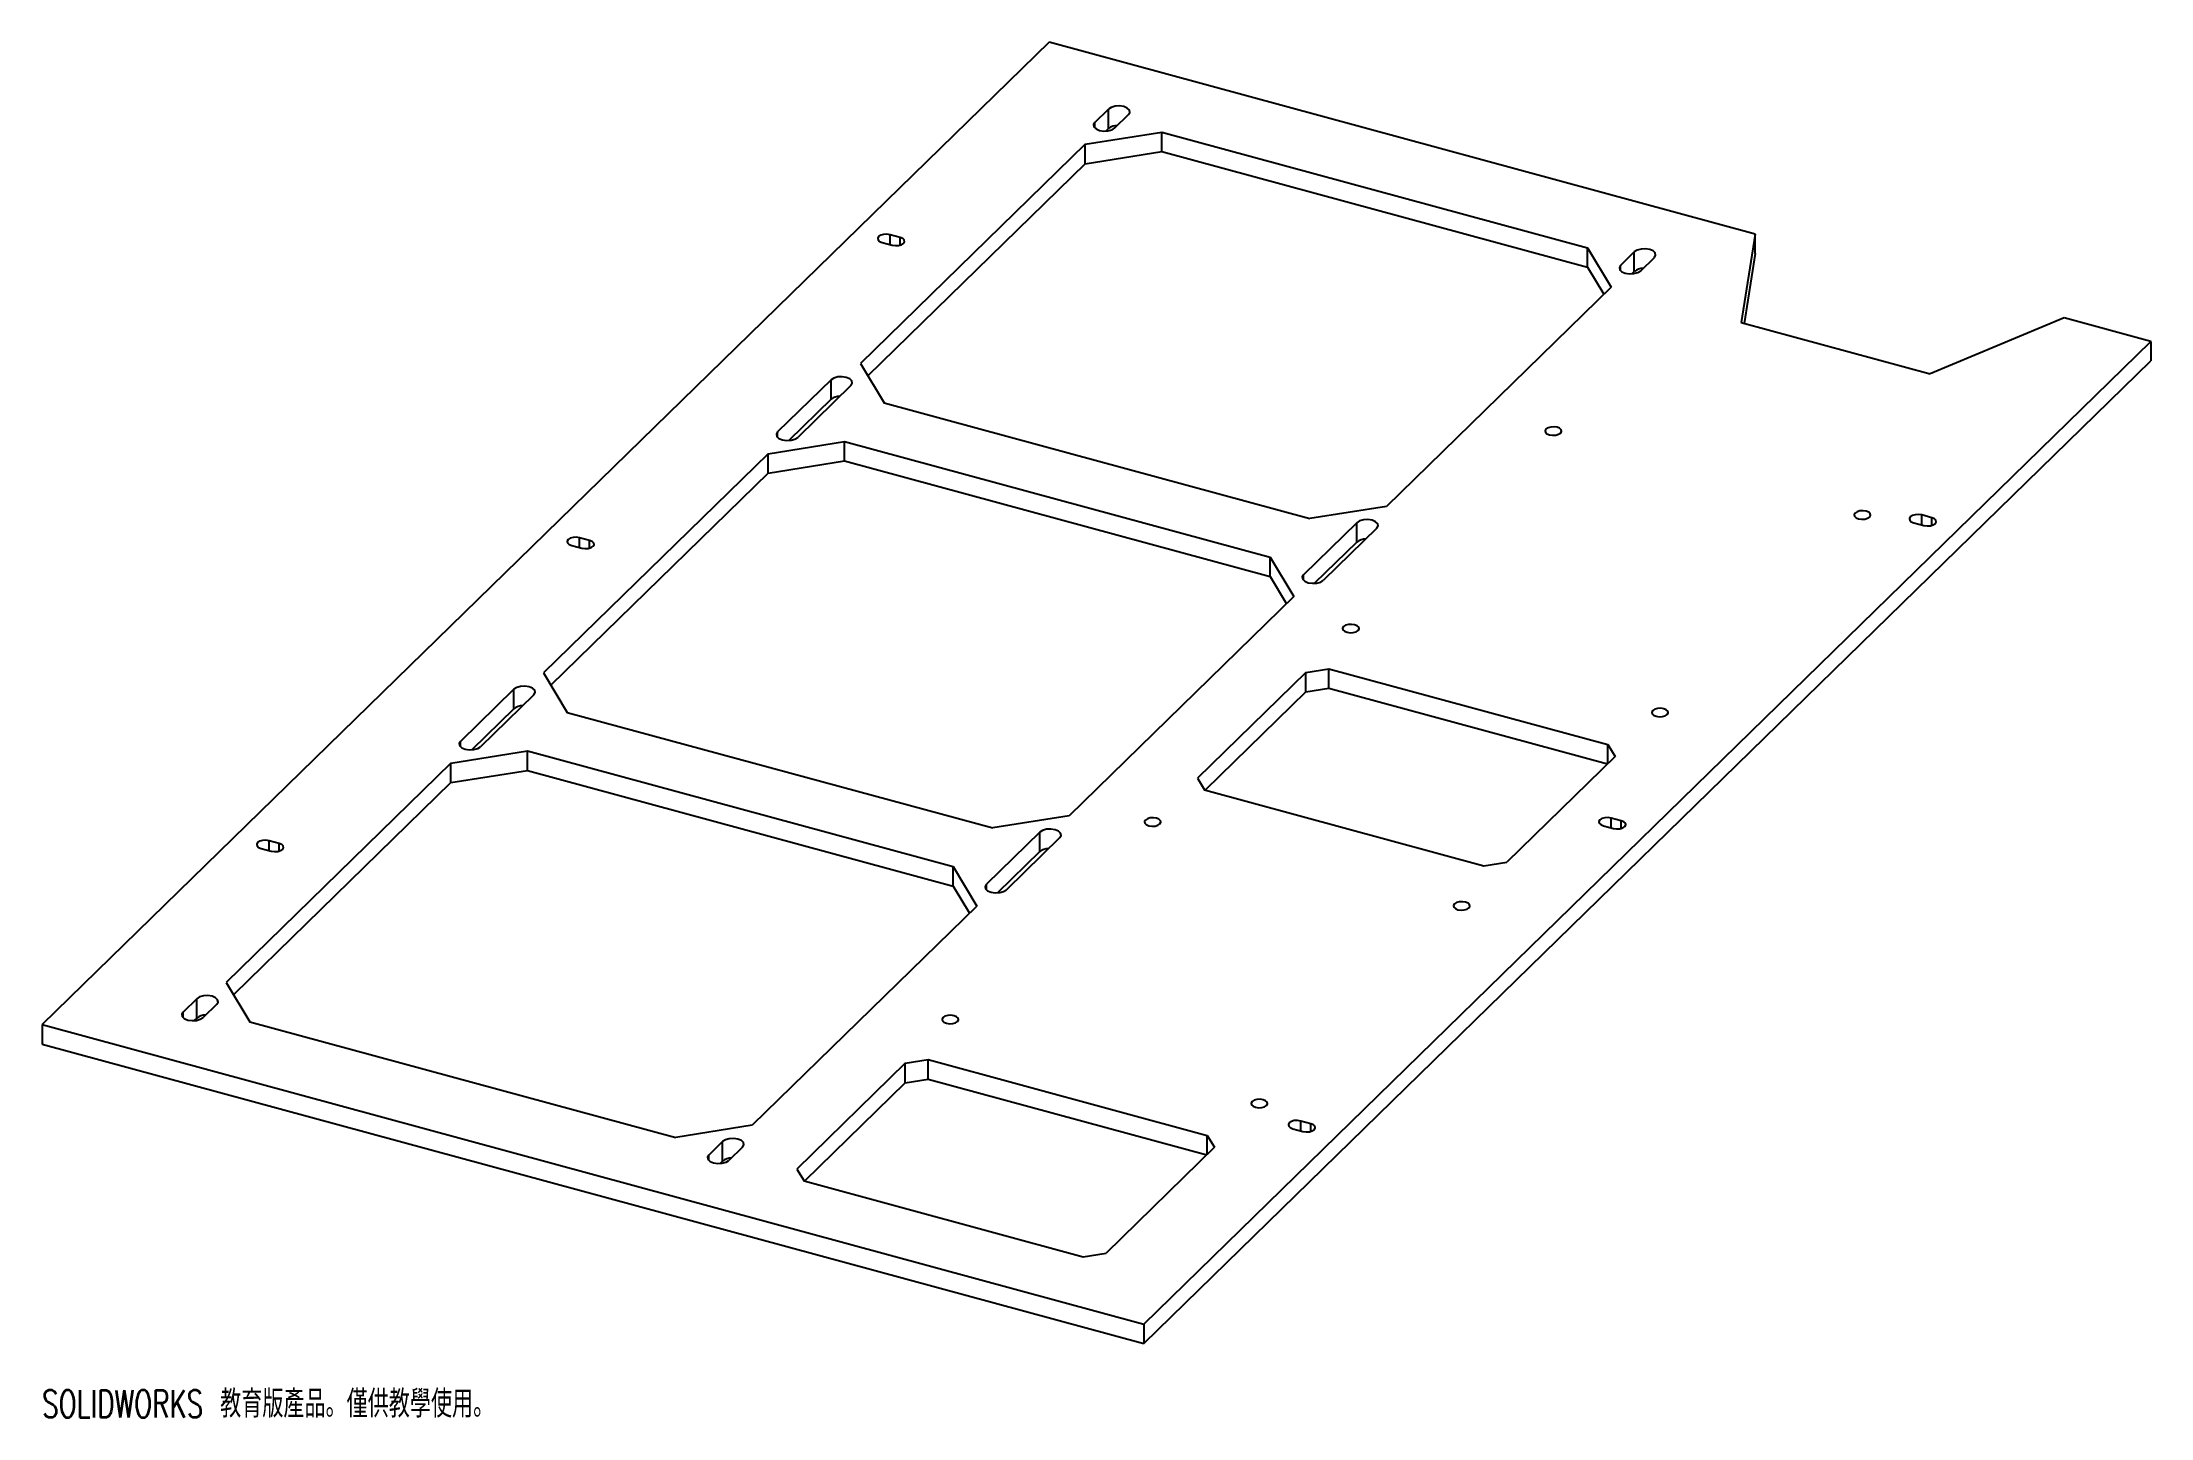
# Paper-space layout '_不等角視圖' of a CAD drawing. Header units: millimetres. Extents: x -186 to 186, y -126 to 117.
import ezdxf

# ---------------------------------------------------------------- set-up
doc = ezdxf.new("R2010")
doc.units = ezdxf.units.MM
doc.styles.add('SLDTEXTSTYLE0', font='TXT', dxfattribs={"width": 0.7, "bigfont": 'bigfont'})

psp = doc.layouts.new('_不等角視圖')

# ---------------------------------------------------------------- linework, layer by layer
at = {"color": 7, "linetype": 'Continuous', "lineweight": 25}
for p, q in [((-8.38, 116.64), (-186.19, -56.91)), ((116.32, 82.75), (-8.38, 116.64)), ((-0.31, 102.45), (2.12, 104.82)), ((2.12, 101.39), (2.12, 104.82)), ((-1.99, 98.6), (11.52, 100.75)), ((1.66, 100.95), (2.12, 101.39)), ((3.23, 101.49), (5.66, 103.86)), ((11.52, 100.75), (86.7, 80.32)), ((11.52, 97.32), (11.52, 100.75)), ((-1.99, 98.6), (-41.66, 59.88)), ((-1.99, 95.17), (-1.99, 98.6)), ((-1.99, 95.17), (11.52, 97.32)), ((11.52, 97.32), (86.7, 76.89)), ((-1.99, 95.17), (-40.36, 57.72)), ((-34.67, 82.15), (-36.44, 82.63)), ((116.32, 82.75), (113.87, 67.11)), ((116.32, 79.32), (116.32, 82.75)), ((-37.84, 81.27), (-36.07, 80.79)), ((86.7, 80.32), (90.87, 73.36)), ((86.7, 76.89), (86.7, 80.32)), ((92.56, 77.21), (94.98, 79.58)), ((94.98, 76.15), (94.98, 79.58)), ((96.1, 76.25), (98.52, 78.62)), ((116.32, 79.32), (114.38, 66.97)), ((86.7, 76.89), (89.58, 72.1)), ((94.53, 75.71), (94.98, 76.15)), ((90.87, 73.36), (51.2, 34.64)), ((113.87, 67.11), (147.23, 58.05)), ((170.91, 67.92), (147.23, 58.05)), ((186.19, 63.76), (170.91, 67.92)), ((8.38, -109.79), (186.19, 63.76)), ((186.19, 63.76), (186.19, 60.33)), ((-41.66, 59.88), (-37.48, 52.92)), ((8.38, -113.21), (186.19, 60.33)), ((-46.88, 56.99), (-56.31, 47.79)), ((-43.34, 56.03), (-52.77, 46.83)), ((-46.88, 53.56), (-46.88, 56.99)), ((-46.88, 53.56), (-54.34, 46.29)), ((-37.48, 52.92), (37.69, 32.49)), ((-57.99, 43.94), (-44.48, 46.09)), ((-44.48, 46.09), (30.69, 25.66)), ((-44.48, 42.66), (-44.48, 46.09)), ((-57.99, 43.94), (-97.66, 5.22)), ((-57.99, 40.51), (-57.99, 43.94)), ((-57.99, 40.51), (-44.48, 42.66)), ((-44.48, 42.66), (30.69, 22.23)), ((-57.99, 40.51), (-96.37, 3.06)), ((51.2, 34.64), (37.69, 32.49)), ((45.98, 31.75), (36.55, 22.55)), ((49.52, 30.79), (40.09, 21.59)), ((45.98, 28.33), (45.98, 31.75)), ((144.35, 31.75), (146.12, 31.27)), ((147.52, 32.64), (145.75, 33.12)), ((-92.68, 27.74), (-90.91, 27.26)), ((-89.51, 28.63), (-91.28, 29.11)), ((45.98, 28.33), (38.52, 21.05)), ((30.69, 25.66), (34.87, 18.7)), ((30.69, 22.23), (30.69, 25.66)), ((34.87, 18.7), (-4.8, -20.02)), ((30.69, 22.23), (33.57, 17.43)), ((-97.66, 5.22), (-93.49, -1.74)), ((36.98, 5.32), (17.85, -13.36)), ((36.98, 5.32), (41.04, 5.96)), ((36.98, 1.89), (36.98, 5.32)), ((41.04, 5.96), (90.32, -7.43)), ((41.04, 2.53), (41.04, 5.96)), ((-102.89, 2.33), (-112.31, -6.87)), ((-99.35, 1.37), (-108.78, -7.83)), ((-102.89, -1.1), (-102.89, 2.33)), ((36.98, 1.89), (19.2, -15.47)), ((36.98, 1.89), (41.04, 2.53)), ((41.04, 2.53), (90.22, -10.84)), ((-102.89, -1.1), (-110.34, -8.38)), ((-93.49, -1.74), (-18.31, -22.17)), ((90.32, -7.43), (91.57, -9.52)), ((90.32, -10.74), (90.32, -7.43)), ((-114, -10.72), (-153.67, -49.44)), ((-114, -10.72), (-100.49, -8.57)), ((-114, -14.15), (-114, -10.72)), ((-100.49, -8.57), (-25.31, -29)), ((-100.49, -12), (-100.49, -8.57)), ((91.57, -9.52), (72.44, -28.2)), ((-114, -14.15), (-152.37, -51.6)), ((-114, -14.15), (-100.49, -12)), ((-100.49, -12), (-25.31, -32.43)), ((17.85, -13.36), (19.1, -15.45)), ((19.1, -15.45), (68.38, -28.84)), ((-4.8, -20.02), (-18.31, -22.17)), ((89.51, -21.77), (91.28, -22.25)), ((92.68, -20.89), (90.91, -20.41)), ((-147.52, -25.78), (-145.75, -26.26)), ((-144.35, -24.89), (-146.12, -24.41)), ((-10.02, -22.91), (-19.45, -32.11)), ((-6.48, -23.87), (-15.91, -33.07)), ((-10.02, -26.34), (-10.02, -22.91)), ((-25.31, -29), (-21.13, -35.96)), ((-25.31, -32.43), (-25.31, -29)), ((-10.02, -26.34), (-17.48, -33.61)), ((68.38, -28.84), (72.44, -28.2)), ((-25.31, -32.43), (-22.43, -37.23)), ((-21.13, -35.96), (-60.8, -74.68)), ((-153.67, -49.44), (-149.49, -56.4)), ((-158.89, -52.33), (-161.32, -54.7)), ((-158.89, -55.76), (-159.35, -56.2)), ((-158.89, -55.76), (-158.89, -52.33)), ((-155.35, -53.29), (-157.78, -55.66)), ((-186.19, -56.91), (8.38, -109.79)), ((-186.19, -56.91), (-186.19, -60.33)), ((-149.49, -56.4), (-74.31, -76.83)), ((-186.19, -60.33), (8.38, -113.21)), ((-33.77, -63.74), (-29.71, -63.09)), ((-29.71, -63.09), (19.57, -76.49)), ((-29.71, -66.52), (-29.71, -63.09)), ((-33.77, -63.74), (-52.9, -82.42)), ((-33.77, -67.17), (-33.77, -63.74)), ((-33.77, -67.17), (-29.71, -66.52)), ((-29.71, -66.52), (19.47, -79.89)), ((-33.77, -67.17), (-51.55, -84.53)), ((37.84, -74.41), (36.07, -73.93)), ((-60.8, -74.68), (-74.31, -76.83)), ((-66.03, -77.57), (-68.45, -79.94)), ((-66.03, -81), (-66.03, -77.57)), ((19.57, -76.49), (20.82, -78.58)), ((19.57, -79.8), (19.57, -76.49)), ((34.67, -75.29), (36.44, -75.77)), ((-66.03, -81), (-66.48, -81.44)), ((-62.49, -78.53), (-64.91, -80.9)), ((20.82, -78.58), (1.68, -97.25)), ((-52.9, -82.42), (-51.65, -84.5)), ((-51.65, -84.5), (-2.37, -97.9)), ((-2.37, -97.9), (1.68, -97.25)), ((8.38, -109.79), (8.38, -113.21))]:
    psp.add_line(p, q, dxfattribs=at)
at = {"color": 8, "linetype": 'Continuous', "lineweight": 25}
for p, q in [((-0.31, 101.49), (-0.31, 102.45)), ((-36.44, 80.89), (-36.44, 82.63)), ((-34.67, 80.79), (-34.67, 82.15)), ((92.56, 76.25), (92.56, 77.21)), ((-56.31, 46.83), (-56.31, 47.79)), ((145.75, 31.37), (145.75, 33.12)), ((147.52, 31.27), (147.52, 32.64)), ((-91.28, 27.36), (-91.28, 29.11)), ((-89.51, 27.26), (-89.51, 28.63)), ((36.55, 21.59), (36.55, 22.55)), ((-112.31, -7.83), (-112.31, -6.87)), ((90.91, -22.15), (90.91, -20.41)), ((92.68, -22.25), (92.68, -20.89)), ((-146.12, -26.16), (-146.12, -24.41)), ((-144.35, -26.26), (-144.35, -24.89)), ((-19.45, -33.07), (-19.45, -32.11)), ((-161.32, -55.66), (-161.32, -54.7)), ((36.07, -75.67), (36.07, -73.93)), ((37.84, -75.77), (37.84, -74.41)), ((-68.45, -80.9), (-68.45, -79.94))]:
    psp.add_line(p, q, dxfattribs=at)
at = {"color": 7, "linetype": 'Continuous', "lineweight": 25, "flags": 128}
for points in [[(5.66, 103.86), (5.88, 104.24), (5.8, 104.64), (5.43, 105), (4.82, 105.25), (4.08, 105.37), (3.3, 105.32), (2.61, 105.13), (2.12, 104.82)], [(-0.31, 102.45), (-0.53, 102.07), (-0.45, 101.67), (-0.08, 101.31), (0.53, 101.06), (1.28, 100.95), (2.05, 100.99), (2.74, 101.18), (3.23, 101.49)], [(-36.44, 82.63), (-37, 82.72), (-37.59, 82.69), (-38.1, 82.54), (-38.47, 82.31), (-38.64, 82.02), (-38.58, 81.72), (-38.3, 81.46), (-37.84, 81.27)], [(-36.07, 80.79), (-35.51, 80.7), (-34.93, 80.73), (-34.42, 80.87), (-34.05, 81.11), (-33.88, 81.4), (-33.94, 81.7), (-34.22, 81.96), (-34.67, 82.15)], [(98.52, 78.62), (98.74, 79.01), (98.66, 79.41), (98.29, 79.76), (97.69, 80.01), (96.94, 80.13), (96.16, 80.09), (95.48, 79.89), (94.98, 79.58)], [(92.56, 77.21), (92.34, 76.83), (92.42, 76.43), (92.79, 76.08), (93.39, 75.82), (94.14, 75.71), (94.92, 75.75), (95.6, 75.94), (96.1, 76.25)], [(-43.34, 56.03), (-43.12, 56.42), (-43.2, 56.82), (-43.57, 57.17), (-44.18, 57.42), (-44.93, 57.54), (-45.7, 57.5), (-46.39, 57.3), (-46.88, 56.99)], [(79.99, 47.29), (80.53, 47.21), (81.1, 47.24), (81.59, 47.38), (81.95, 47.6), (82.11, 47.88), (82.05, 48.17), (81.78, 48.43), (81.34, 48.61), (80.8, 48.69), (80.24, 48.66), (79.74, 48.53), (79.38, 48.3), (79.22, 48.02), (79.28, 47.73), (79.55, 47.47), (79.99, 47.29)], [(-56.31, 47.79), (-56.53, 47.41), (-56.45, 47.01), (-56.08, 46.65), (-55.47, 46.4), (-54.73, 46.29), (-53.95, 46.33), (-53.26, 46.52), (-52.77, 46.83)], [(134.58, 32.46), (135.12, 32.37), (135.68, 32.4), (136.18, 32.54), (136.54, 32.77), (136.7, 33.05), (136.64, 33.34), (136.37, 33.59), (135.93, 33.78), (135.39, 33.86), (134.82, 33.83), (134.33, 33.69), (133.97, 33.46), (133.81, 33.18), (133.87, 32.89), (134.14, 32.64), (134.58, 32.46)], [(49.52, 30.79), (49.74, 31.18), (49.66, 31.58), (49.29, 31.93), (48.68, 32.18), (47.94, 32.3), (47.16, 32.26), (46.47, 32.07), (45.98, 31.75)], [(145.75, 33.12), (145.19, 33.2), (144.6, 33.17), (144.09, 33.03), (143.72, 32.79), (143.55, 32.51), (143.61, 32.21), (143.89, 31.94), (144.35, 31.75)], [(146.12, 31.27), (146.68, 31.18), (147.26, 31.21), (147.77, 31.36), (148.14, 31.59), (148.31, 31.88), (148.25, 32.18), (147.97, 32.45), (147.52, 32.64)], [(-91.28, 29.11), (-91.84, 29.2), (-92.42, 29.16), (-92.94, 29.02), (-93.31, 28.79), (-93.47, 28.5), (-93.41, 28.2), (-93.13, 27.93), (-92.68, 27.74)], [(-90.91, 27.26), (-90.35, 27.18), (-89.77, 27.21), (-89.25, 27.35), (-88.88, 27.59), (-88.72, 27.87), (-88.78, 28.17), (-89.06, 28.44), (-89.51, 28.63)], [(36.55, 22.55), (36.33, 22.17), (36.41, 21.77), (36.78, 21.41), (37.39, 21.16), (38.14, 21.05), (38.91, 21.09), (39.6, 21.28), (40.09, 21.59)], [(44.24, 12.4), (44.78, 12.32), (45.35, 12.35), (45.84, 12.48), (46.2, 12.71), (46.36, 12.99), (46.3, 13.28), (46.03, 13.54), (45.59, 13.72), (45.05, 13.8), (44.49, 13.77), (43.99, 13.63), (43.64, 13.41), (43.47, 13.13), (43.53, 12.84), (43.8, 12.58), (44.24, 12.4)], [(-99.35, 1.37), (-99.13, 1.76), (-99.21, 2.16), (-99.58, 2.51), (-100.18, 2.76), (-100.93, 2.88), (-101.71, 2.84), (-102.39, 2.64), (-102.89, 2.33)], [(98.83, -2.44), (99.37, -2.52), (99.93, -2.49), (100.43, -2.35), (100.79, -2.12), (100.95, -1.85), (100.89, -1.56), (100.62, -1.3), (100.18, -1.12), (99.64, -1.03), (99.08, -1.06), (98.58, -1.2), (98.22, -1.43), (98.06, -1.71), (98.12, -2), (98.39, -2.25), (98.83, -2.44)], [(-112.31, -6.87), (-112.54, -7.25), (-112.45, -7.65), (-112.08, -8.01), (-111.48, -8.26), (-110.73, -8.38), (-109.95, -8.33), (-109.27, -8.14), (-108.78, -7.83)], [(9.24, -21.76), (9.78, -21.85), (10.34, -21.82), (10.84, -21.68), (11.2, -21.45), (11.36, -21.17), (11.3, -20.88), (11.03, -20.63), (10.59, -20.44), (10.05, -20.36), (9.49, -20.39), (8.99, -20.53), (8.63, -20.76), (8.47, -21.04), (8.53, -21.32), (8.8, -21.58), (9.24, -21.76)], [(90.91, -20.41), (90.35, -20.32), (89.77, -20.35), (89.25, -20.49), (88.88, -20.73), (88.72, -21.02), (88.78, -21.32), (89.06, -21.58), (89.51, -21.77)], [(91.28, -22.25), (91.84, -22.34), (92.42, -22.31), (92.94, -22.16), (93.31, -21.93), (93.47, -21.64), (93.41, -21.34), (93.13, -21.08), (92.68, -20.89)], [(-146.12, -24.41), (-146.68, -24.33), (-147.26, -24.36), (-147.77, -24.5), (-148.14, -24.74), (-148.31, -25.02), (-148.25, -25.32), (-147.97, -25.59), (-147.52, -25.78)], [(-145.75, -26.26), (-145.19, -26.35), (-144.6, -26.31), (-144.09, -26.17), (-143.72, -25.94), (-143.55, -25.65), (-143.61, -25.35), (-143.89, -25.08), (-144.35, -24.89)], [(-6.48, -23.87), (-6.26, -23.48), (-6.34, -23.08), (-6.71, -22.73), (-7.32, -22.48), (-8.07, -22.36), (-8.84, -22.4), (-9.53, -22.59), (-10.02, -22.91)], [(-19.45, -32.11), (-19.67, -32.49), (-19.59, -32.89), (-19.22, -33.25), (-18.61, -33.5), (-17.87, -33.61), (-17.09, -33.57), (-16.4, -33.38), (-15.91, -33.07)], [(63.83, -36.6), (64.37, -36.68), (64.93, -36.65), (65.43, -36.51), (65.78, -36.29), (65.95, -36.01), (65.89, -35.72), (65.62, -35.46), (65.18, -35.28), (64.64, -35.2), (64.07, -35.23), (63.58, -35.36), (63.22, -35.59), (63.06, -35.87), (63.12, -36.16), (63.39, -36.42), (63.83, -36.6)], [(-155.35, -53.29), (-155.13, -52.91), (-155.21, -52.51), (-155.58, -52.15), (-156.19, -51.9), (-156.93, -51.78), (-157.71, -51.83), (-158.4, -52.02), (-158.89, -52.33)], [(-161.32, -54.7), (-161.54, -55.08), (-161.46, -55.48), (-161.09, -55.84), (-160.48, -56.09), (-159.73, -56.2), (-158.96, -56.16), (-158.27, -55.97), (-157.78, -55.66)], [(-26.51, -56.66), (-25.97, -56.74), (-25.4, -56.71), (-24.91, -56.57), (-24.55, -56.34), (-24.39, -56.07), (-24.45, -55.78), (-24.72, -55.52), (-25.16, -55.34), (-25.7, -55.25), (-26.26, -55.28), (-26.76, -55.42), (-27.12, -55.65), (-27.28, -55.93), (-27.22, -56.22), (-26.95, -56.47), (-26.51, -56.66)], [(28.08, -71.49), (28.62, -71.58), (29.18, -71.55), (29.68, -71.41), (30.04, -71.18), (30.2, -70.9), (30.14, -70.61), (29.87, -70.35), (29.43, -70.17), (28.89, -70.09), (28.33, -70.12), (27.83, -70.26), (27.47, -70.48), (27.31, -70.76), (27.37, -71.05), (27.64, -71.31), (28.08, -71.49)], [(36.07, -73.93), (35.51, -73.84), (34.93, -73.87), (34.42, -74.02), (34.05, -74.25), (33.88, -74.54), (33.94, -74.84), (34.22, -75.1), (34.67, -75.29)], [(36.44, -75.77), (37, -75.86), (37.59, -75.83), (38.1, -75.69), (38.47, -75.45), (38.64, -75.16), (38.58, -74.86), (38.3, -74.6), (37.84, -74.41)], [(-62.49, -78.53), (-62.27, -78.14), (-62.35, -77.74), (-62.72, -77.39), (-63.32, -77.14), (-64.07, -77.02), (-64.85, -77.06), (-65.53, -77.26), (-66.03, -77.57)], [(-68.45, -79.94), (-68.67, -80.32), (-68.59, -80.72), (-68.22, -81.07), (-67.62, -81.33), (-66.87, -81.44), (-66.09, -81.4), (-65.41, -81.21), (-64.91, -80.9)]]:
    psp.add_lwpolyline(points, dxfattribs=at)
at = {"color": 7, "linetype": 'Continuous', "lineweight": 25}
for centre in [(3.71, 99.33), (96.58, 74.09), (-45.29, 51.5), (47.58, 26.27), (-101.29, -3.16), (-8.43, -28.4), (-157.3, -57.82), (-64.43, -83.06)]:
    psp.add_arc(centre, 2.6, 90.5743, 127.7147, dxfattribs=at)

# ---------------------------------------------------------------- texts
at = {"color": 7, "linetype": 'Continuous', "insert": (-186.19, -121.48), "char_height": 4.8336, "attachment_point": 1, "style": 'SLDTEXTSTYLE0'}
psp.add_mtext('SOLIDWORKS 教育版產品。僅供教學使用。', dxfattribs=at)

doc.saveas('drawing.dxf')
